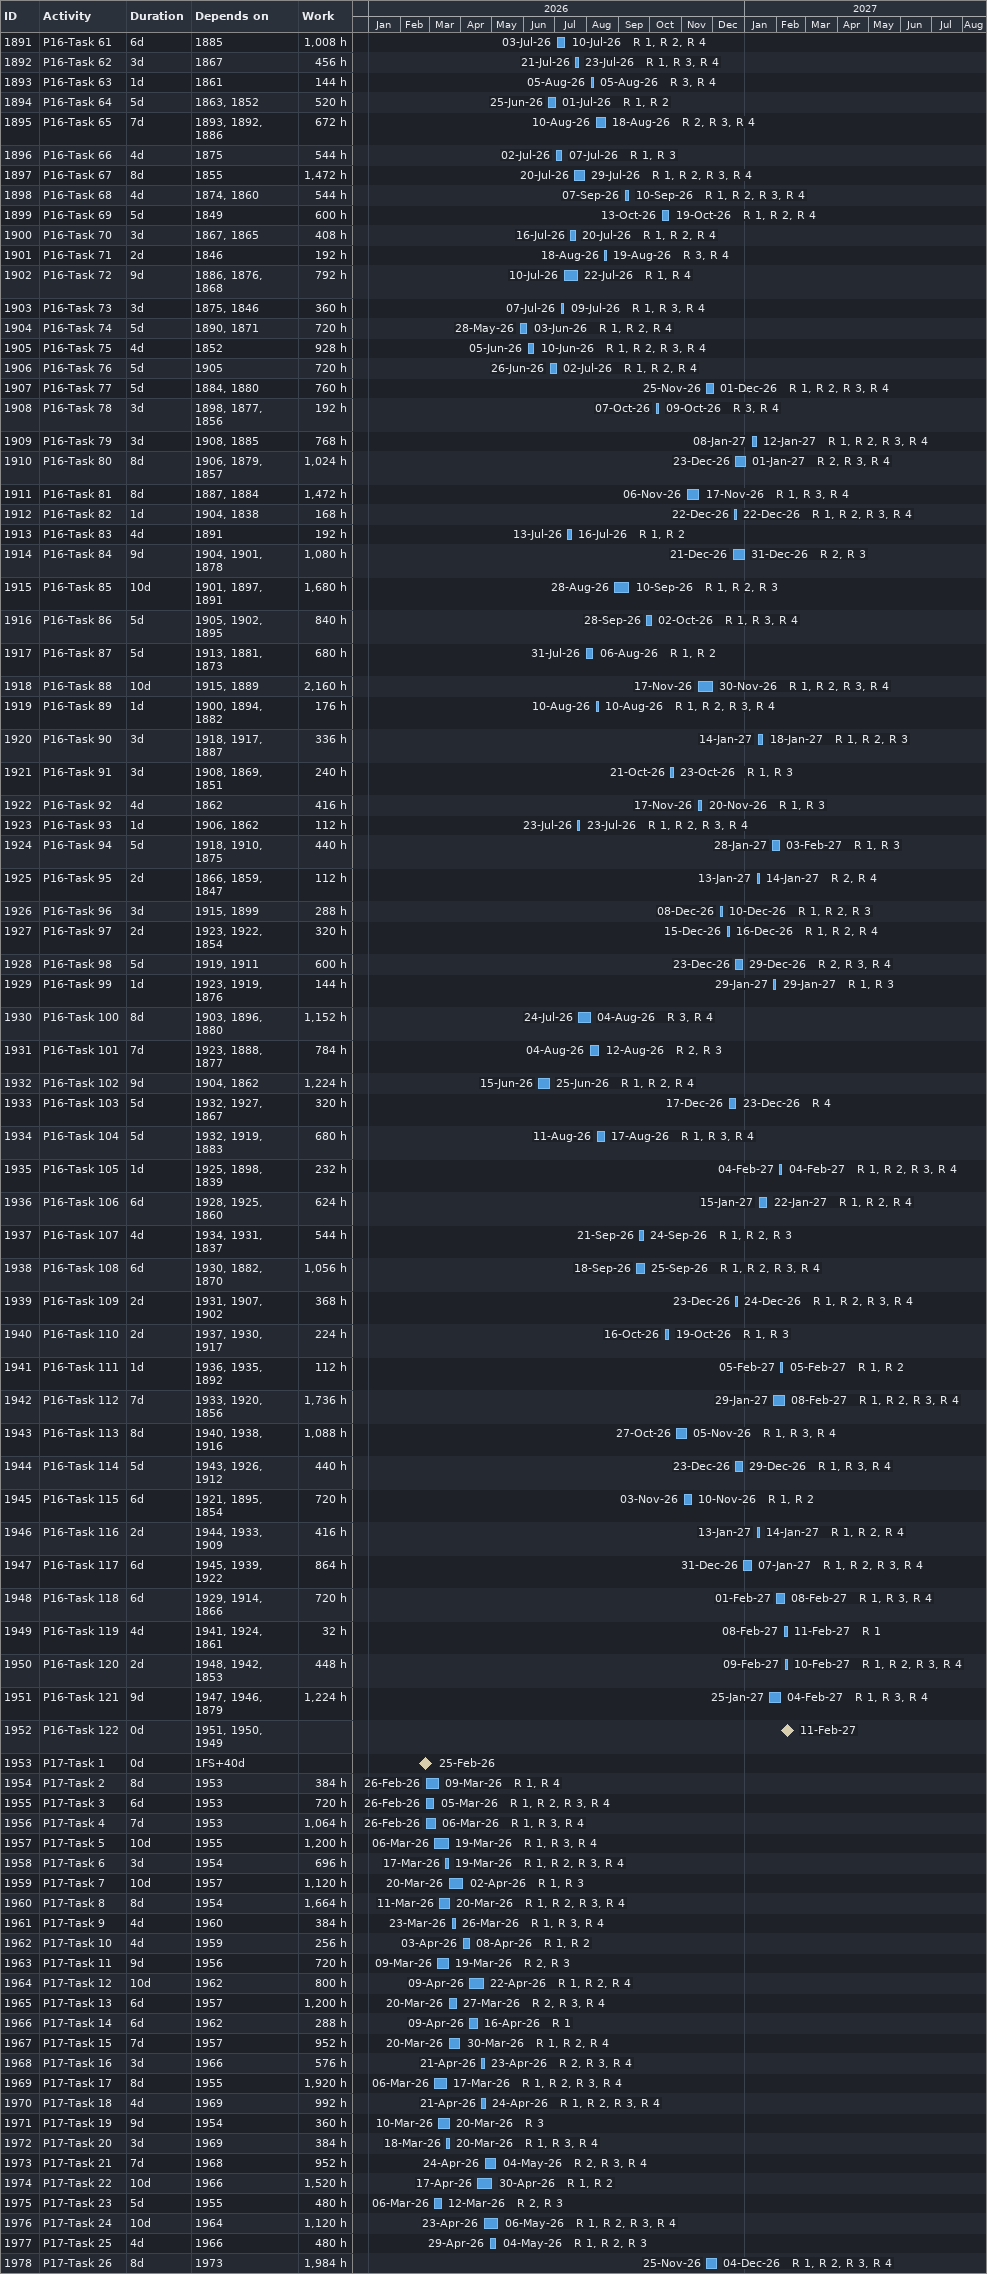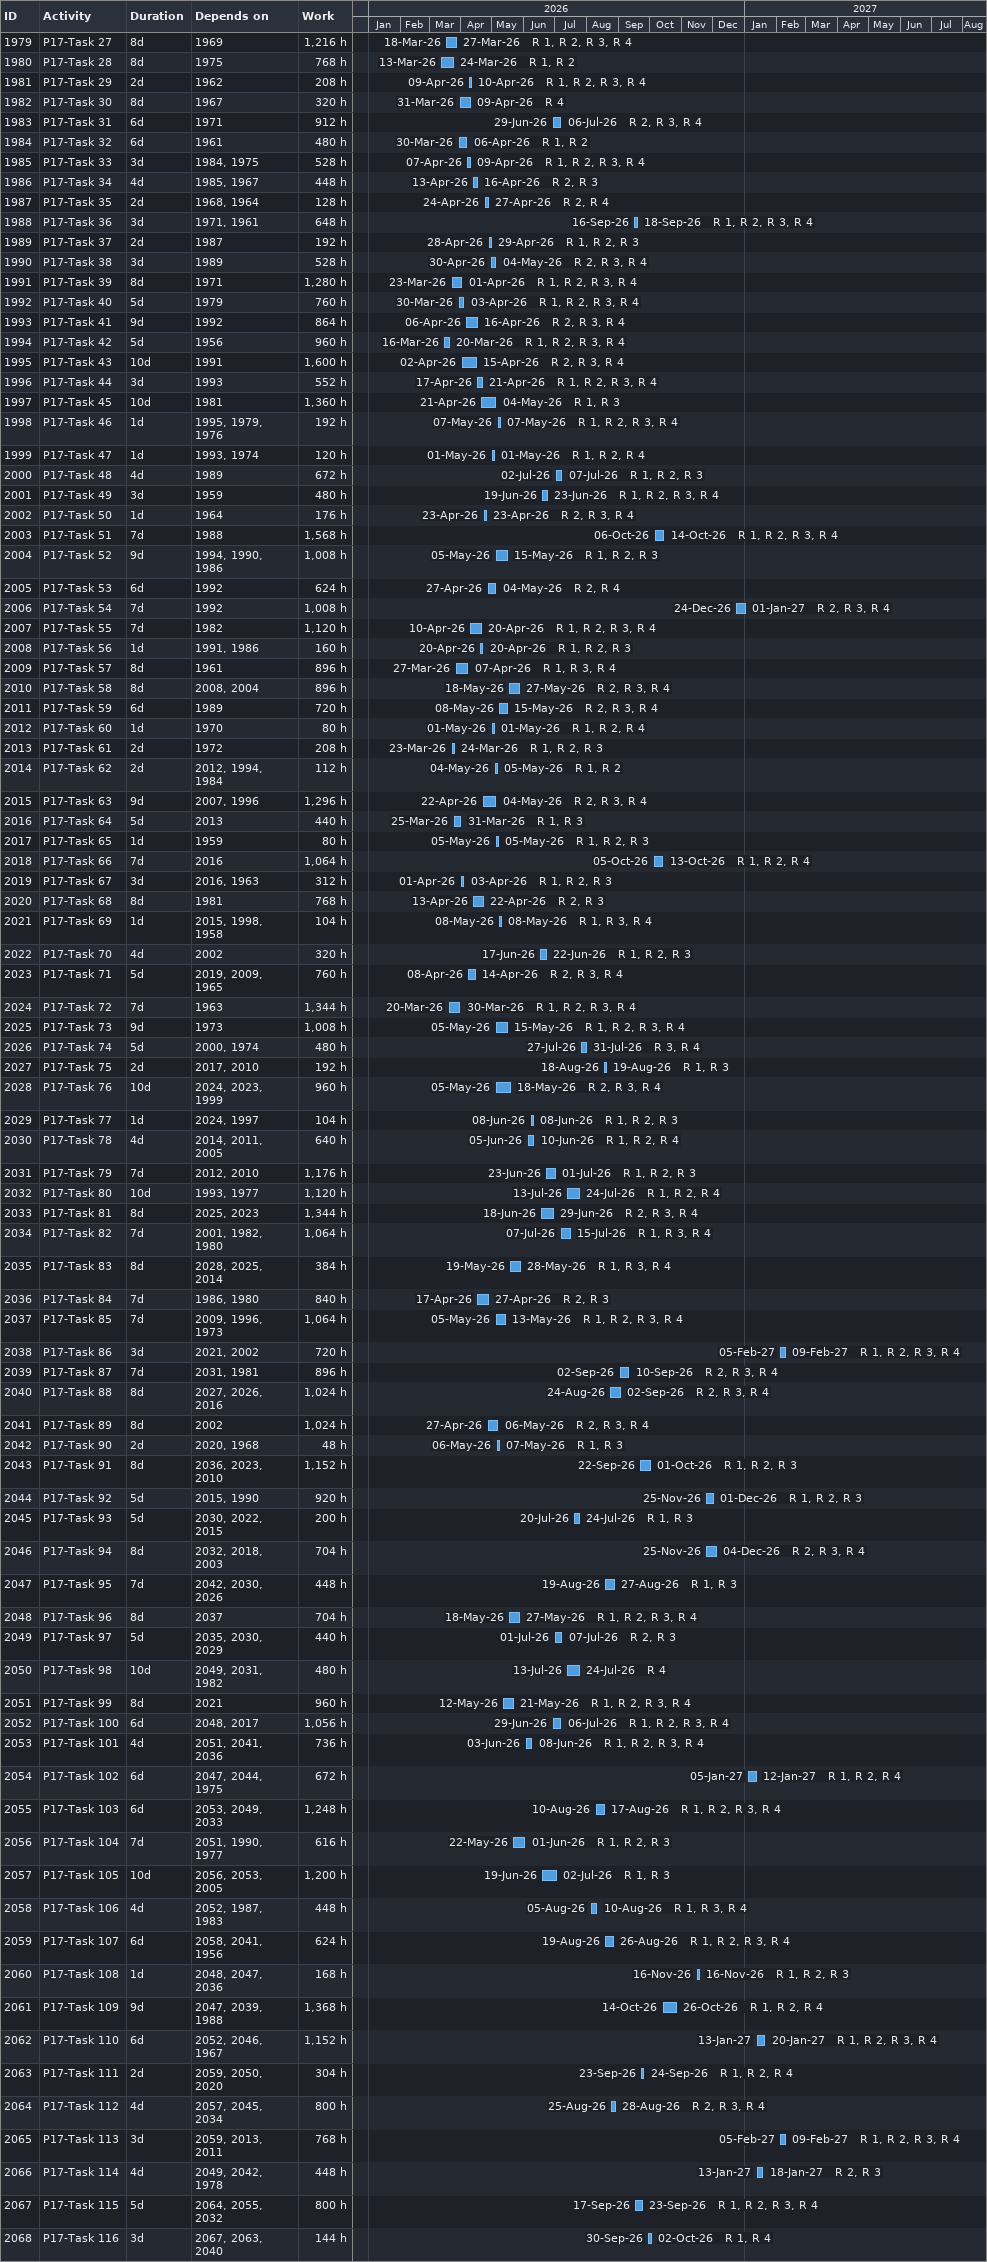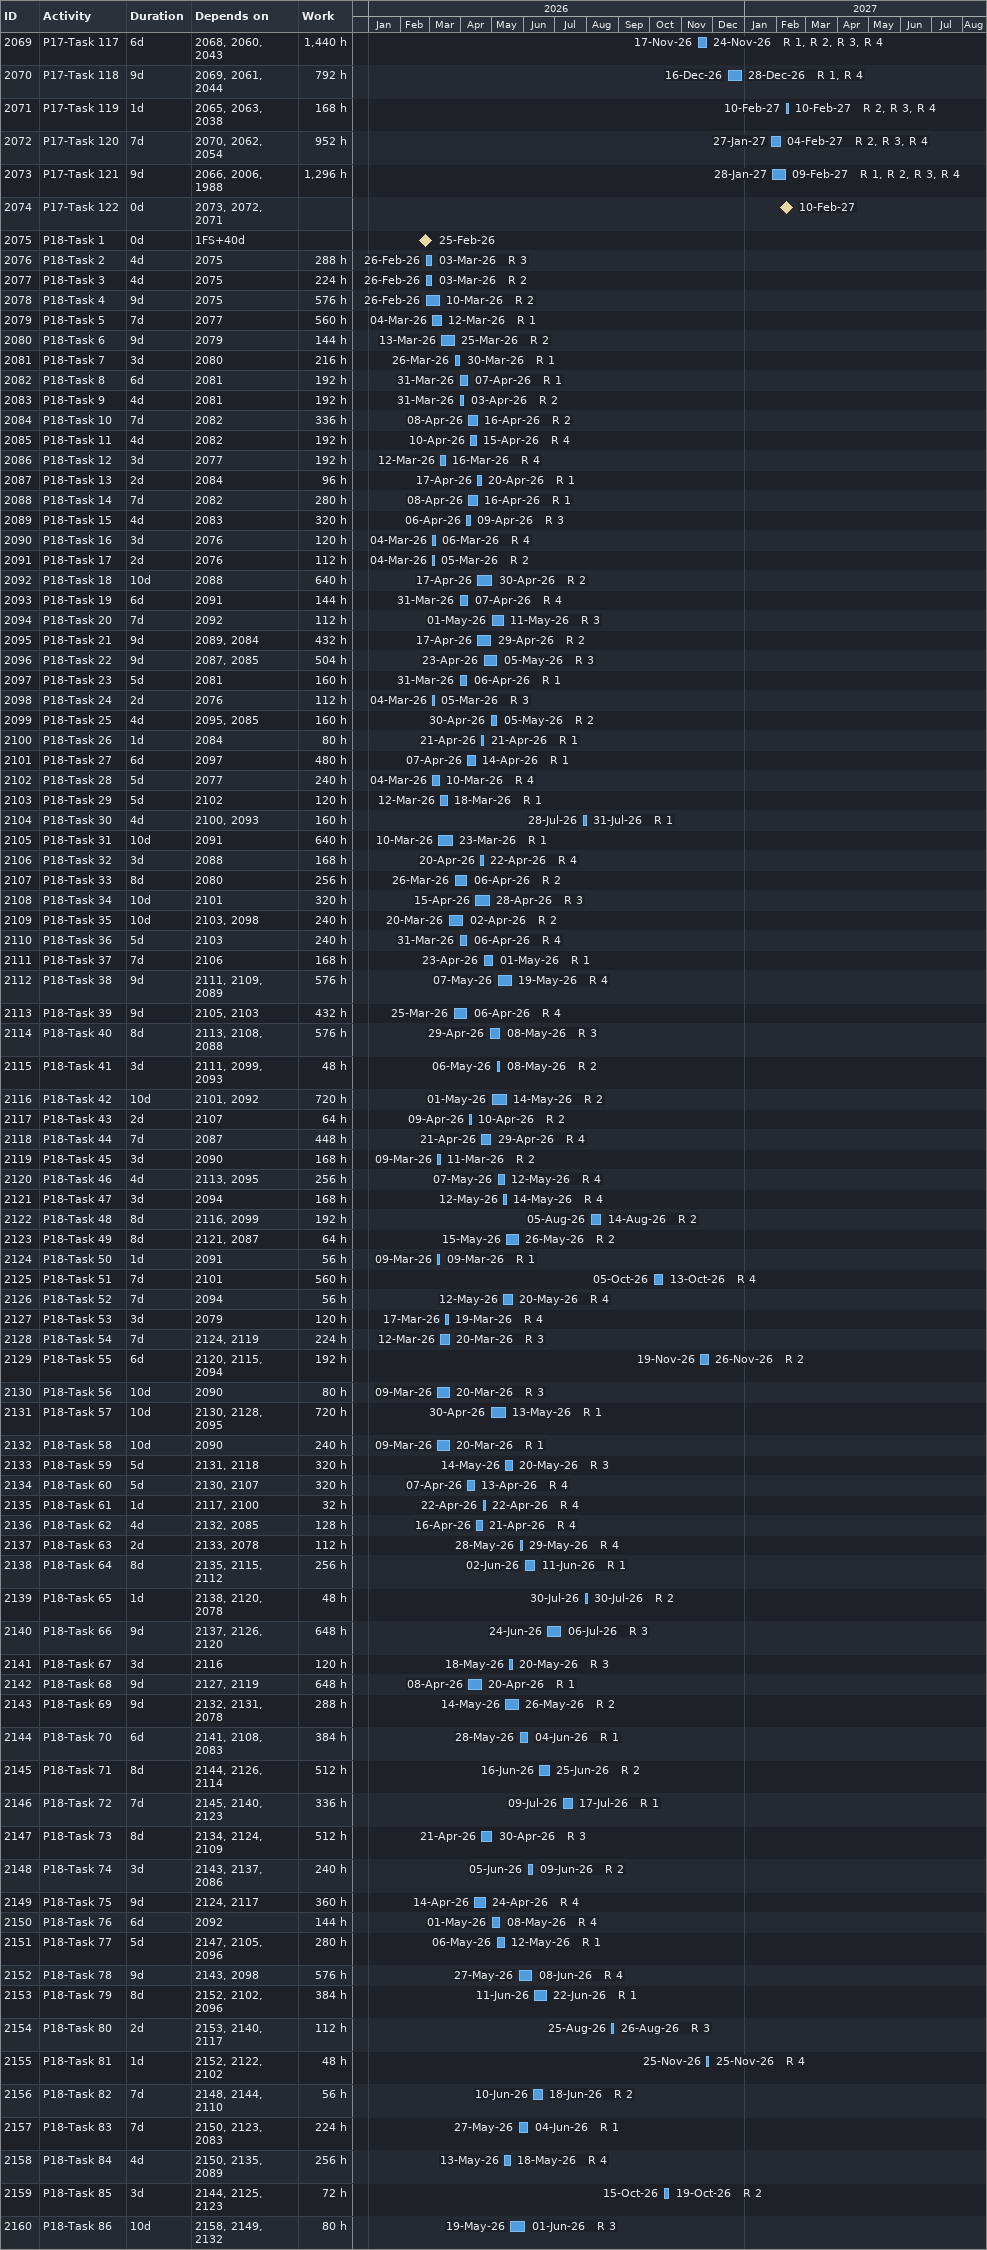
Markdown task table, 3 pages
| ID | Task | Duration | Start | Finish | Predecessors | Resources | Work (h) |
|---|---|---|---|---|---|---|---|
| 1891 | P16-Task 61 | 6d | 2026-07-03 | 2026-07-10 | 1885 | R 1, R 2, R 4 | 1008 |
| 1892 | P16-Task 62 | 3d | 2026-07-21 | 2026-07-23 | 1867 | R 1, R 3, R 4 | 456 |
| 1893 | P16-Task 63 | 1d | 2026-08-05 | 2026-08-05 | 1861 | R 3, R 4 | 144 |
| 1894 | P16-Task 64 | 5d | 2026-06-25 | 2026-07-01 | 1863, 1852 | R 1, R 2 | 520 |
| 1895 | P16-Task 65 | 7d | 2026-08-10 | 2026-08-18 | 1893, 1892, 1886 | R 2, R 3, R 4 | 672 |
| 1896 | P16-Task 66 | 4d | 2026-07-02 | 2026-07-07 | 1875 | R 1, R 3 | 544 |
| 1897 | P16-Task 67 | 8d | 2026-07-20 | 2026-07-29 | 1855 | R 1, R 2, R 3, R 4 | 1472 |
| 1898 | P16-Task 68 | 4d | 2026-09-07 | 2026-09-10 | 1874, 1860 | R 1, R 2, R 3, R 4 | 544 |
| 1899 | P16-Task 69 | 5d | 2026-10-13 | 2026-10-19 | 1849 | R 1, R 2, R 4 | 600 |
| 1900 | P16-Task 70 | 3d | 2026-07-16 | 2026-07-20 | 1867, 1865 | R 1, R 2, R 4 | 408 |
| 1901 | P16-Task 71 | 2d | 2026-08-18 | 2026-08-19 | 1846 | R 3, R 4 | 192 |
| 1902 | P16-Task 72 | 9d | 2026-07-10 | 2026-07-22 | 1886, 1876, 1868 | R 1, R 4 | 792 |
| 1903 | P16-Task 73 | 3d | 2026-07-07 | 2026-07-09 | 1875, 1846 | R 1, R 3, R 4 | 360 |
| 1904 | P16-Task 74 | 5d | 2026-05-28 | 2026-06-03 | 1890, 1871 | R 1, R 2, R 4 | 720 |
| 1905 | P16-Task 75 | 4d | 2026-06-05 | 2026-06-10 | 1852 | R 1, R 2, R 3, R 4 | 928 |
| 1906 | P16-Task 76 | 5d | 2026-06-26 | 2026-07-02 | 1905 | R 1, R 2, R 4 | 720 |
| 1907 | P16-Task 77 | 5d | 2026-11-25 | 2026-12-01 | 1884, 1880 | R 1, R 2, R 3, R 4 | 760 |
| 1908 | P16-Task 78 | 3d | 2026-10-07 | 2026-10-09 | 1898, 1877, 1856 | R 3, R 4 | 192 |
| 1909 | P16-Task 79 | 3d | 2027-01-08 | 2027-01-12 | 1908, 1885 | R 1, R 2, R 3, R 4 | 768 |
| 1910 | P16-Task 80 | 8d | 2026-12-23 | 2027-01-01 | 1906, 1879, 1857 | R 2, R 3, R 4 | 1024 |
| 1911 | P16-Task 81 | 8d | 2026-11-06 | 2026-11-17 | 1887, 1884 | R 1, R 3, R 4 | 1472 |
| 1912 | P16-Task 82 | 1d | 2026-12-22 | 2026-12-22 | 1904, 1838 | R 1, R 2, R 3, R 4 | 168 |
| 1913 | P16-Task 83 | 4d | 2026-07-13 | 2026-07-16 | 1891 | R 1, R 2 | 192 |
| 1914 | P16-Task 84 | 9d | 2026-12-21 | 2026-12-31 | 1904, 1901, 1878 | R 2, R 3 | 1080 |
| 1915 | P16-Task 85 | 10d | 2026-08-28 | 2026-09-10 | 1901, 1897, 1891 | R 1, R 2, R 3 | 1680 |
| 1916 | P16-Task 86 | 5d | 2026-09-28 | 2026-10-02 | 1905, 1902, 1895 | R 1, R 3, R 4 | 840 |
| 1917 | P16-Task 87 | 5d | 2026-07-31 | 2026-08-06 | 1913, 1881, 1873 | R 1, R 2 | 680 |
| 1918 | P16-Task 88 | 10d | 2026-11-17 | 2026-11-30 | 1915, 1889 | R 1, R 2, R 3, R 4 | 2160 |
| 1919 | P16-Task 89 | 1d | 2026-08-10 | 2026-08-10 | 1900, 1894, 1882 | R 1, R 2, R 3, R 4 | 176 |
| 1920 | P16-Task 90 | 3d | 2027-01-14 | 2027-01-18 | 1918, 1917, 1887 | R 1, R 2, R 3 | 336 |
| 1921 | P16-Task 91 | 3d | 2026-10-21 | 2026-10-23 | 1908, 1869, 1851 | R 1, R 3 | 240 |
| 1922 | P16-Task 92 | 4d | 2026-11-17 | 2026-11-20 | 1862 | R 1, R 3 | 416 |
| 1923 | P16-Task 93 | 1d | 2026-07-23 | 2026-07-23 | 1906, 1862 | R 1, R 2, R 3, R 4 | 112 |
| 1924 | P16-Task 94 | 5d | 2027-01-28 | 2027-02-03 | 1918, 1910, 1875 | R 1, R 3 | 440 |
| 1925 | P16-Task 95 | 2d | 2027-01-13 | 2027-01-14 | 1866, 1859, 1847 | R 2, R 4 | 112 |
| 1926 | P16-Task 96 | 3d | 2026-12-08 | 2026-12-10 | 1915, 1899 | R 1, R 2, R 3 | 288 |
| 1927 | P16-Task 97 | 2d | 2026-12-15 | 2026-12-16 | 1923, 1922, 1854 | R 1, R 2, R 4 | 320 |
| 1928 | P16-Task 98 | 5d | 2026-12-23 | 2026-12-29 | 1919, 1911 | R 2, R 3, R 4 | 600 |
| 1929 | P16-Task 99 | 1d | 2027-01-29 | 2027-01-29 | 1923, 1919, 1876 | R 1, R 3 | 144 |
| 1930 | P16-Task 100 | 8d | 2026-07-24 | 2026-08-04 | 1903, 1896, 1880 | R 3, R 4 | 1152 |
| 1931 | P16-Task 101 | 7d | 2026-08-04 | 2026-08-12 | 1923, 1888, 1877 | R 2, R 3 | 784 |
| 1932 | P16-Task 102 | 9d | 2026-06-15 | 2026-06-25 | 1904, 1862 | R 1, R 2, R 4 | 1224 |
| 1933 | P16-Task 103 | 5d | 2026-12-17 | 2026-12-23 | 1932, 1927, 1867 | R 4 | 320 |
| 1934 | P16-Task 104 | 5d | 2026-08-11 | 2026-08-17 | 1932, 1919, 1883 | R 1, R 3, R 4 | 680 |
| 1935 | P16-Task 105 | 1d | 2027-02-04 | 2027-02-04 | 1925, 1898, 1839 | R 1, R 2, R 3, R 4 | 232 |
| 1936 | P16-Task 106 | 6d | 2027-01-15 | 2027-01-22 | 1928, 1925, 1860 | R 1, R 2, R 4 | 624 |
| 1937 | P16-Task 107 | 4d | 2026-09-21 | 2026-09-24 | 1934, 1931, 1837 | R 1, R 2, R 3 | 544 |
| 1938 | P16-Task 108 | 6d | 2026-09-18 | 2026-09-25 | 1930, 1882, 1870 | R 1, R 2, R 3, R 4 | 1056 |
| 1939 | P16-Task 109 | 2d | 2026-12-23 | 2026-12-24 | 1931, 1907, 1902 | R 1, R 2, R 3, R 4 | 368 |
| 1940 | P16-Task 110 | 2d | 2026-10-16 | 2026-10-19 | 1937, 1930, 1917 | R 1, R 3 | 224 |
| 1941 | P16-Task 111 | 1d | 2027-02-05 | 2027-02-05 | 1936, 1935, 1892 | R 1, R 2 | 112 |
| 1942 | P16-Task 112 | 7d | 2027-01-29 | 2027-02-08 | 1933, 1920, 1856 | R 1, R 2, R 3, R 4 | 1736 |
| 1943 | P16-Task 113 | 8d | 2026-10-27 | 2026-11-05 | 1940, 1938, 1916 | R 1, R 3, R 4 | 1088 |
| 1944 | P16-Task 114 | 5d | 2026-12-23 | 2026-12-29 | 1943, 1926, 1912 | R 1, R 3, R 4 | 440 |
| 1945 | P16-Task 115 | 6d | 2026-11-03 | 2026-11-10 | 1921, 1895, 1854 | R 1, R 2 | 720 |
| 1946 | P16-Task 116 | 2d | 2027-01-13 | 2027-01-14 | 1944, 1933, 1909 | R 1, R 2, R 4 | 416 |
| 1947 | P16-Task 117 | 6d | 2026-12-31 | 2027-01-07 | 1945, 1939, 1922 | R 1, R 2, R 3, R 4 | 864 |
| 1948 | P16-Task 118 | 6d | 2027-02-01 | 2027-02-08 | 1929, 1914, 1866 | R 1, R 3, R 4 | 720 |
| 1949 | P16-Task 119 | 4d | 2027-02-08 | 2027-02-11 | 1941, 1924, 1861 | R 1 | 32 |
| 1950 | P16-Task 120 | 2d | 2027-02-09 | 2027-02-10 | 1948, 1942, 1853 | R 1, R 2, R 3, R 4 | 448 |
| 1951 | P16-Task 121 | 9d | 2027-01-25 | 2027-02-04 | 1947, 1946, 1879 | R 1, R 3, R 4 | 1224 |
| 1952 | P16-Task 122 | 0d | 2027-02-11 | 2027-02-11 | 1951, 1950, 1949 |  |  |
| 1953 | P17-Task 1 | 0d | 2026-02-25 | 2026-02-25 | 1FS+40d |  |  |
| 1954 | P17-Task 2 | 8d | 2026-02-26 | 2026-03-09 | 1953 | R 1, R 4 | 384 |
| 1955 | P17-Task 3 | 6d | 2026-02-26 | 2026-03-05 | 1953 | R 1, R 2, R 3, R 4 | 720 |
| 1956 | P17-Task 4 | 7d | 2026-02-26 | 2026-03-06 | 1953 | R 1, R 3, R 4 | 1064 |
| 1957 | P17-Task 5 | 10d | 2026-03-06 | 2026-03-19 | 1955 | R 1, R 3, R 4 | 1200 |
| 1958 | P17-Task 6 | 3d | 2026-03-17 | 2026-03-19 | 1954 | R 1, R 2, R 3, R 4 | 696 |
| 1959 | P17-Task 7 | 10d | 2026-03-20 | 2026-04-02 | 1957 | R 1, R 3 | 1120 |
| 1960 | P17-Task 8 | 8d | 2026-03-11 | 2026-03-20 | 1954 | R 1, R 2, R 3, R 4 | 1664 |
| 1961 | P17-Task 9 | 4d | 2026-03-23 | 2026-03-26 | 1960 | R 1, R 3, R 4 | 384 |
| 1962 | P17-Task 10 | 4d | 2026-04-03 | 2026-04-08 | 1959 | R 1, R 2 | 256 |
| 1963 | P17-Task 11 | 9d | 2026-03-09 | 2026-03-19 | 1956 | R 2, R 3 | 720 |
| 1964 | P17-Task 12 | 10d | 2026-04-09 | 2026-04-22 | 1962 | R 1, R 2, R 4 | 800 |
| 1965 | P17-Task 13 | 6d | 2026-03-20 | 2026-03-27 | 1957 | R 2, R 3, R 4 | 1200 |
| 1966 | P17-Task 14 | 6d | 2026-04-09 | 2026-04-16 | 1962 | R 1 | 288 |
| 1967 | P17-Task 15 | 7d | 2026-03-20 | 2026-03-30 | 1957 | R 1, R 2, R 4 | 952 |
| 1968 | P17-Task 16 | 3d | 2026-04-21 | 2026-04-23 | 1966 | R 2, R 3, R 4 | 576 |
| 1969 | P17-Task 17 | 8d | 2026-03-06 | 2026-03-17 | 1955 | R 1, R 2, R 3, R 4 | 1920 |
| 1970 | P17-Task 18 | 4d | 2026-04-21 | 2026-04-24 | 1969 | R 1, R 2, R 3, R 4 | 992 |
| 1971 | P17-Task 19 | 9d | 2026-03-10 | 2026-03-20 | 1954 | R 3 | 360 |
| 1972 | P17-Task 20 | 3d | 2026-03-18 | 2026-03-20 | 1969 | R 1, R 3, R 4 | 384 |
| 1973 | P17-Task 21 | 7d | 2026-04-24 | 2026-05-04 | 1968 | R 2, R 3, R 4 | 952 |
| 1974 | P17-Task 22 | 10d | 2026-04-17 | 2026-04-30 | 1966 | R 1, R 2 | 1520 |
| 1975 | P17-Task 23 | 5d | 2026-03-06 | 2026-03-12 | 1955 | R 2, R 3 | 480 |
| 1976 | P17-Task 24 | 10d | 2026-04-23 | 2026-05-06 | 1964 | R 1, R 2, R 3, R 4 | 1120 |
| 1977 | P17-Task 25 | 4d | 2026-04-29 | 2026-05-04 | 1966 | R 1, R 2, R 3 | 480 |
| 1978 | P17-Task 26 | 8d | 2026-11-25 | 2026-12-04 | 1973 | R 1, R 2, R 3, R 4 | 1984 |
| 1979 | P17-Task 27 | 8d | 2026-03-18 | 2026-03-27 | 1969 | R 1, R 2, R 3, R 4 | 1216 |
| 1980 | P17-Task 28 | 8d | 2026-03-13 | 2026-03-24 | 1975 | R 1, R 2 | 768 |
| 1981 | P17-Task 29 | 2d | 2026-04-09 | 2026-04-10 | 1962 | R 1, R 2, R 3, R 4 | 208 |
| 1982 | P17-Task 30 | 8d | 2026-03-31 | 2026-04-09 | 1967 | R 4 | 320 |
| 1983 | P17-Task 31 | 6d | 2026-06-29 | 2026-07-06 | 1971 | R 2, R 3, R 4 | 912 |
| 1984 | P17-Task 32 | 6d | 2026-03-30 | 2026-04-06 | 1961 | R 1, R 2 | 480 |
| 1985 | P17-Task 33 | 3d | 2026-04-07 | 2026-04-09 | 1984, 1975 | R 1, R 2, R 3, R 4 | 528 |
| 1986 | P17-Task 34 | 4d | 2026-04-13 | 2026-04-16 | 1985, 1967 | R 2, R 3 | 448 |
| 1987 | P17-Task 35 | 2d | 2026-04-24 | 2026-04-27 | 1968, 1964 | R 2, R 4 | 128 |
| 1988 | P17-Task 36 | 3d | 2026-09-16 | 2026-09-18 | 1971, 1961 | R 1, R 2, R 3, R 4 | 648 |
| 1989 | P17-Task 37 | 2d | 2026-04-28 | 2026-04-29 | 1987 | R 1, R 2, R 3 | 192 |
| 1990 | P17-Task 38 | 3d | 2026-04-30 | 2026-05-04 | 1989 | R 2, R 3, R 4 | 528 |
| 1991 | P17-Task 39 | 8d | 2026-03-23 | 2026-04-01 | 1971 | R 1, R 2, R 3, R 4 | 1280 |
| 1992 | P17-Task 40 | 5d | 2026-03-30 | 2026-04-03 | 1979 | R 1, R 2, R 3, R 4 | 760 |
| 1993 | P17-Task 41 | 9d | 2026-04-06 | 2026-04-16 | 1992 | R 2, R 3, R 4 | 864 |
| 1994 | P17-Task 42 | 5d | 2026-03-16 | 2026-03-20 | 1956 | R 1, R 2, R 3, R 4 | 960 |
| 1995 | P17-Task 43 | 10d | 2026-04-02 | 2026-04-15 | 1991 | R 2, R 3, R 4 | 1600 |
| 1996 | P17-Task 44 | 3d | 2026-04-17 | 2026-04-21 | 1993 | R 1, R 2, R 3, R 4 | 552 |
| 1997 | P17-Task 45 | 10d | 2026-04-21 | 2026-05-04 | 1981 | R 1, R 3 | 1360 |
| 1998 | P17-Task 46 | 1d | 2026-05-07 | 2026-05-07 | 1995, 1979, 1976 | R 1, R 2, R 3, R 4 | 192 |
| 1999 | P17-Task 47 | 1d | 2026-05-01 | 2026-05-01 | 1993, 1974 | R 1, R 2, R 4 | 120 |
| 2000 | P17-Task 48 | 4d | 2026-07-02 | 2026-07-07 | 1989 | R 1, R 2, R 3 | 672 |
| 2001 | P17-Task 49 | 3d | 2026-06-19 | 2026-06-23 | 1959 | R 1, R 2, R 3, R 4 | 480 |
| 2002 | P17-Task 50 | 1d | 2026-04-23 | 2026-04-23 | 1964 | R 2, R 3, R 4 | 176 |
| 2003 | P17-Task 51 | 7d | 2026-10-06 | 2026-10-14 | 1988 | R 1, R 2, R 3, R 4 | 1568 |
| 2004 | P17-Task 52 | 9d | 2026-05-05 | 2026-05-15 | 1994, 1990, 1986 | R 1, R 2, R 3 | 1008 |
| 2005 | P17-Task 53 | 6d | 2026-04-27 | 2026-05-04 | 1992 | R 2, R 4 | 624 |
| 2006 | P17-Task 54 | 7d | 2026-12-24 | 2027-01-01 | 1992 | R 2, R 3, R 4 | 1008 |
| 2007 | P17-Task 55 | 7d | 2026-04-10 | 2026-04-20 | 1982 | R 1, R 2, R 3, R 4 | 1120 |
| 2008 | P17-Task 56 | 1d | 2026-04-20 | 2026-04-20 | 1991, 1986 | R 1, R 2, R 3 | 160 |
| 2009 | P17-Task 57 | 8d | 2026-03-27 | 2026-04-07 | 1961 | R 1, R 3, R 4 | 896 |
| 2010 | P17-Task 58 | 8d | 2026-05-18 | 2026-05-27 | 2008, 2004 | R 2, R 3, R 4 | 896 |
| 2011 | P17-Task 59 | 6d | 2026-05-08 | 2026-05-15 | 1989 | R 2, R 3, R 4 | 720 |
| 2012 | P17-Task 60 | 1d | 2026-05-01 | 2026-05-01 | 1970 | R 1, R 2, R 4 | 80 |
| 2013 | P17-Task 61 | 2d | 2026-03-23 | 2026-03-24 | 1972 | R 1, R 2, R 3 | 208 |
| 2014 | P17-Task 62 | 2d | 2026-05-04 | 2026-05-05 | 2012, 1994, 1984 | R 1, R 2 | 112 |
| 2015 | P17-Task 63 | 9d | 2026-04-22 | 2026-05-04 | 2007, 1996 | R 2, R 3, R 4 | 1296 |
| 2016 | P17-Task 64 | 5d | 2026-03-25 | 2026-03-31 | 2013 | R 1, R 3 | 440 |
| 2017 | P17-Task 65 | 1d | 2026-05-05 | 2026-05-05 | 1959 | R 1, R 2, R 3 | 80 |
| 2018 | P17-Task 66 | 7d | 2026-10-05 | 2026-10-13 | 2016 | R 1, R 2, R 4 | 1064 |
| 2019 | P17-Task 67 | 3d | 2026-04-01 | 2026-04-03 | 2016, 1963 | R 1, R 2, R 3 | 312 |
| 2020 | P17-Task 68 | 8d | 2026-04-13 | 2026-04-22 | 1981 | R 2, R 3 | 768 |
| 2021 | P17-Task 69 | 1d | 2026-05-08 | 2026-05-08 | 2015, 1998, 1958 | R 1, R 3, R 4 | 104 |
| 2022 | P17-Task 70 | 4d | 2026-06-17 | 2026-06-22 | 2002 | R 1, R 2, R 3 | 320 |
| 2023 | P17-Task 71 | 5d | 2026-04-08 | 2026-04-14 | 2019, 2009, 1965 | R 2, R 3, R 4 | 760 |
| 2024 | P17-Task 72 | 7d | 2026-03-20 | 2026-03-30 | 1963 | R 1, R 2, R 3, R 4 | 1344 |
| 2025 | P17-Task 73 | 9d | 2026-05-05 | 2026-05-15 | 1973 | R 1, R 2, R 3, R 4 | 1008 |
| 2026 | P17-Task 74 | 5d | 2026-07-27 | 2026-07-31 | 2000, 1974 | R 3, R 4 | 480 |
| 2027 | P17-Task 75 | 2d | 2026-08-18 | 2026-08-19 | 2017, 2010 | R 1, R 3 | 192 |
| 2028 | P17-Task 76 | 10d | 2026-05-05 | 2026-05-18 | 2024, 2023, 1999 | R 2, R 3, R 4 | 960 |
| 2029 | P17-Task 77 | 1d | 2026-06-08 | 2026-06-08 | 2024, 1997 | R 1, R 2, R 3 | 104 |
| 2030 | P17-Task 78 | 4d | 2026-06-05 | 2026-06-10 | 2014, 2011, 2005 | R 1, R 2, R 4 | 640 |
| 2031 | P17-Task 79 | 7d | 2026-06-23 | 2026-07-01 | 2012, 2010 | R 1, R 2, R 3 | 1176 |
| 2032 | P17-Task 80 | 10d | 2026-07-13 | 2026-07-24 | 1993, 1977 | R 1, R 2, R 4 | 1120 |
| 2033 | P17-Task 81 | 8d | 2026-06-18 | 2026-06-29 | 2025, 2023 | R 2, R 3, R 4 | 1344 |
| 2034 | P17-Task 82 | 7d | 2026-07-07 | 2026-07-15 | 2001, 1982, 1980 | R 1, R 3, R 4 | 1064 |
| 2035 | P17-Task 83 | 8d | 2026-05-19 | 2026-05-28 | 2028, 2025, 2014 | R 1, R 3, R 4 | 384 |
| 2036 | P17-Task 84 | 7d | 2026-04-17 | 2026-04-27 | 1986, 1980 | R 2, R 3 | 840 |
| 2037 | P17-Task 85 | 7d | 2026-05-05 | 2026-05-13 | 2009, 1996, 1973 | R 1, R 2, R 3, R 4 | 1064 |
| 2038 | P17-Task 86 | 3d | 2027-02-05 | 2027-02-09 | 2021, 2002 | R 1, R 2, R 3, R 4 | 720 |
| 2039 | P17-Task 87 | 7d | 2026-09-02 | 2026-09-10 | 2031, 1981 | R 2, R 3, R 4 | 896 |
| 2040 | P17-Task 88 | 8d | 2026-08-24 | 2026-09-02 | 2027, 2026, 2016 | R 2, R 3, R 4 | 1024 |
| 2041 | P17-Task 89 | 8d | 2026-04-27 | 2026-05-06 | 2002 | R 2, R 3, R 4 | 1024 |
| 2042 | P17-Task 90 | 2d | 2026-05-06 | 2026-05-07 | 2020, 1968 | R 1, R 3 | 48 |
| 2043 | P17-Task 91 | 8d | 2026-09-22 | 2026-10-01 | 2036, 2023, 2010 | R 1, R 2, R 3 | 1152 |
| 2044 | P17-Task 92 | 5d | 2026-11-25 | 2026-12-01 | 2015, 1990 | R 1, R 2, R 3 | 920 |
| 2045 | P17-Task 93 | 5d | 2026-07-20 | 2026-07-24 | 2030, 2022, 2015 | R 1, R 3 | 200 |
| 2046 | P17-Task 94 | 8d | 2026-11-25 | 2026-12-04 | 2032, 2018, 2003 | R 2, R 3, R 4 | 704 |
| 2047 | P17-Task 95 | 7d | 2026-08-19 | 2026-08-27 | 2042, 2030, 2026 | R 1, R 3 | 448 |
| 2048 | P17-Task 96 | 8d | 2026-05-18 | 2026-05-27 | 2037 | R 1, R 2, R 3, R 4 | 704 |
| 2049 | P17-Task 97 | 5d | 2026-07-01 | 2026-07-07 | 2035, 2030, 2029 | R 2, R 3 | 440 |
| 2050 | P17-Task 98 | 10d | 2026-07-13 | 2026-07-24 | 2049, 2031, 1982 | R 4 | 480 |
| 2051 | P17-Task 99 | 8d | 2026-05-12 | 2026-05-21 | 2021 | R 1, R 2, R 3, R 4 | 960 |
| 2052 | P17-Task 100 | 6d | 2026-06-29 | 2026-07-06 | 2048, 2017 | R 1, R 2, R 3, R 4 | 1056 |
| 2053 | P17-Task 101 | 4d | 2026-06-03 | 2026-06-08 | 2051, 2041, 2036 | R 1, R 2, R 3, R 4 | 736 |
| 2054 | P17-Task 102 | 6d | 2027-01-05 | 2027-01-12 | 2047, 2044, 1975 | R 1, R 2, R 4 | 672 |
| 2055 | P17-Task 103 | 6d | 2026-08-10 | 2026-08-17 | 2053, 2049, 2033 | R 1, R 2, R 3, R 4 | 1248 |
| 2056 | P17-Task 104 | 7d | 2026-05-22 | 2026-06-01 | 2051, 1990, 1977 | R 1, R 2, R 3 | 616 |
| 2057 | P17-Task 105 | 10d | 2026-06-19 | 2026-07-02 | 2056, 2053, 2005 | R 1, R 3 | 1200 |
| 2058 | P17-Task 106 | 4d | 2026-08-05 | 2026-08-10 | 2052, 1987, 1983 | R 1, R 3, R 4 | 448 |
| 2059 | P17-Task 107 | 6d | 2026-08-19 | 2026-08-26 | 2058, 2041, 1956 | R 1, R 2, R 3, R 4 | 624 |
| 2060 | P17-Task 108 | 1d | 2026-11-16 | 2026-11-16 | 2048, 2047, 2036 | R 1, R 2, R 3 | 168 |
| 2061 | P17-Task 109 | 9d | 2026-10-14 | 2026-10-26 | 2047, 2039, 1988 | R 1, R 2, R 4 | 1368 |
| 2062 | P17-Task 110 | 6d | 2027-01-13 | 2027-01-20 | 2052, 2046, 1967 | R 1, R 2, R 3, R 4 | 1152 |
| 2063 | P17-Task 111 | 2d | 2026-09-23 | 2026-09-24 | 2059, 2050, 2020 | R 1, R 2, R 4 | 304 |
| 2064 | P17-Task 112 | 4d | 2026-08-25 | 2026-08-28 | 2057, 2045, 2034 | R 2, R 3, R 4 | 800 |
| 2065 | P17-Task 113 | 3d | 2027-02-05 | 2027-02-09 | 2059, 2013, 2011 | R 1, R 2, R 3, R 4 | 768 |
| 2066 | P17-Task 114 | 4d | 2027-01-13 | 2027-01-18 | 2049, 2042, 1978 | R 2, R 3 | 448 |
| 2067 | P17-Task 115 | 5d | 2026-09-17 | 2026-09-23 | 2064, 2055, 2032 | R 1, R 2, R 3, R 4 | 800 |
| 2068 | P17-Task 116 | 3d | 2026-09-30 | 2026-10-02 | 2067, 2063, 2040 | R 1, R 4 | 144 |
| 2069 | P17-Task 117 | 6d | 2026-11-17 | 2026-11-24 | 2068, 2060, 2043 | R 1, R 2, R 3, R 4 | 1440 |
| 2070 | P17-Task 118 | 9d | 2026-12-16 | 2026-12-28 | 2069, 2061, 2044 | R 1, R 4 | 792 |
| 2071 | P17-Task 119 | 1d | 2027-02-10 | 2027-02-10 | 2065, 2063, 2038 | R 2, R 3, R 4 | 168 |
| 2072 | P17-Task 120 | 7d | 2027-01-27 | 2027-02-04 | 2070, 2062, 2054 | R 2, R 3, R 4 | 952 |
| 2073 | P17-Task 121 | 9d | 2027-01-28 | 2027-02-09 | 2066, 2006, 1988 | R 1, R 2, R 3, R 4 | 1296 |
| 2074 | P17-Task 122 | 0d | 2027-02-10 | 2027-02-10 | 2073, 2072, 2071 |  |  |
| 2075 | P18-Task 1 | 0d | 2026-02-25 | 2026-02-25 | 1FS+40d |  |  |
| 2076 | P18-Task 2 | 4d | 2026-02-26 | 2026-03-03 | 2075 | R 3 | 288 |
| 2077 | P18-Task 3 | 4d | 2026-02-26 | 2026-03-03 | 2075 | R 2 | 224 |
| 2078 | P18-Task 4 | 9d | 2026-02-26 | 2026-03-10 | 2075 | R 2 | 576 |
| 2079 | P18-Task 5 | 7d | 2026-03-04 | 2026-03-12 | 2077 | R 1 | 560 |
| 2080 | P18-Task 6 | 9d | 2026-03-13 | 2026-03-25 | 2079 | R 2 | 144 |
| 2081 | P18-Task 7 | 3d | 2026-03-26 | 2026-03-30 | 2080 | R 1 | 216 |
| 2082 | P18-Task 8 | 6d | 2026-03-31 | 2026-04-07 | 2081 | R 1 | 192 |
| 2083 | P18-Task 9 | 4d | 2026-03-31 | 2026-04-03 | 2081 | R 2 | 192 |
| 2084 | P18-Task 10 | 7d | 2026-04-08 | 2026-04-16 | 2082 | R 2 | 336 |
| 2085 | P18-Task 11 | 4d | 2026-04-10 | 2026-04-15 | 2082 | R 4 | 192 |
| 2086 | P18-Task 12 | 3d | 2026-03-12 | 2026-03-16 | 2077 | R 4 | 192 |
| 2087 | P18-Task 13 | 2d | 2026-04-17 | 2026-04-20 | 2084 | R 1 | 96 |
| 2088 | P18-Task 14 | 7d | 2026-04-08 | 2026-04-16 | 2082 | R 1 | 280 |
| 2089 | P18-Task 15 | 4d | 2026-04-06 | 2026-04-09 | 2083 | R 3 | 320 |
| 2090 | P18-Task 16 | 3d | 2026-03-04 | 2026-03-06 | 2076 | R 4 | 120 |
| 2091 | P18-Task 17 | 2d | 2026-03-04 | 2026-03-05 | 2076 | R 2 | 112 |
| 2092 | P18-Task 18 | 10d | 2026-04-17 | 2026-04-30 | 2088 | R 2 | 640 |
| 2093 | P18-Task 19 | 6d | 2026-03-31 | 2026-04-07 | 2091 | R 4 | 144 |
| 2094 | P18-Task 20 | 7d | 2026-05-01 | 2026-05-11 | 2092 | R 3 | 112 |
| 2095 | P18-Task 21 | 9d | 2026-04-17 | 2026-04-29 | 2089, 2084 | R 2 | 432 |
| 2096 | P18-Task 22 | 9d | 2026-04-23 | 2026-05-05 | 2087, 2085 | R 3 | 504 |
| 2097 | P18-Task 23 | 5d | 2026-03-31 | 2026-04-06 | 2081 | R 1 | 160 |
| 2098 | P18-Task 24 | 2d | 2026-03-04 | 2026-03-05 | 2076 | R 3 | 112 |
| 2099 | P18-Task 25 | 4d | 2026-04-30 | 2026-05-05 | 2095, 2085 | R 2 | 160 |
| 2100 | P18-Task 26 | 1d | 2026-04-21 | 2026-04-21 | 2084 | R 1 | 80 |
| 2101 | P18-Task 27 | 6d | 2026-04-07 | 2026-04-14 | 2097 | R 1 | 480 |
| 2102 | P18-Task 28 | 5d | 2026-03-04 | 2026-03-10 | 2077 | R 4 | 240 |
| 2103 | P18-Task 29 | 5d | 2026-03-12 | 2026-03-18 | 2102 | R 1 | 120 |
| 2104 | P18-Task 30 | 4d | 2026-07-28 | 2026-07-31 | 2100, 2093 | R 1 | 160 |
| 2105 | P18-Task 31 | 10d | 2026-03-10 | 2026-03-23 | 2091 | R 1 | 640 |
| 2106 | P18-Task 32 | 3d | 2026-04-20 | 2026-04-22 | 2088 | R 4 | 168 |
| 2107 | P18-Task 33 | 8d | 2026-03-26 | 2026-04-06 | 2080 | R 2 | 256 |
| 2108 | P18-Task 34 | 10d | 2026-04-15 | 2026-04-28 | 2101 | R 3 | 320 |
| 2109 | P18-Task 35 | 10d | 2026-03-20 | 2026-04-02 | 2103, 2098 | R 2 | 240 |
| 2110 | P18-Task 36 | 5d | 2026-03-31 | 2026-04-06 | 2103 | R 4 | 240 |
| 2111 | P18-Task 37 | 7d | 2026-04-23 | 2026-05-01 | 2106 | R 1 | 168 |
| 2112 | P18-Task 38 | 9d | 2026-05-07 | 2026-05-19 | 2111, 2109, 2089 | R 4 | 576 |
| 2113 | P18-Task 39 | 9d | 2026-03-25 | 2026-04-06 | 2105, 2103 | R 4 | 432 |
| 2114 | P18-Task 40 | 8d | 2026-04-29 | 2026-05-08 | 2113, 2108, 2088 | R 3 | 576 |
| 2115 | P18-Task 41 | 3d | 2026-05-06 | 2026-05-08 | 2111, 2099, 2093 | R 2 | 48 |
| 2116 | P18-Task 42 | 10d | 2026-05-01 | 2026-05-14 | 2101, 2092 | R 2 | 720 |
| 2117 | P18-Task 43 | 2d | 2026-04-09 | 2026-04-10 | 2107 | R 2 | 64 |
| 2118 | P18-Task 44 | 7d | 2026-04-21 | 2026-04-29 | 2087 | R 4 | 448 |
| 2119 | P18-Task 45 | 3d | 2026-03-09 | 2026-03-11 | 2090 | R 2 | 168 |
| 2120 | P18-Task 46 | 4d | 2026-05-07 | 2026-05-12 | 2113, 2095 | R 4 | 256 |
| 2121 | P18-Task 47 | 3d | 2026-05-12 | 2026-05-14 | 2094 | R 4 | 168 |
| 2122 | P18-Task 48 | 8d | 2026-08-05 | 2026-08-14 | 2116, 2099 | R 2 | 192 |
| 2123 | P18-Task 49 | 8d | 2026-05-15 | 2026-05-26 | 2121, 2087 | R 2 | 64 |
| 2124 | P18-Task 50 | 1d | 2026-03-09 | 2026-03-09 | 2091 | R 1 | 56 |
| 2125 | P18-Task 51 | 7d | 2026-10-05 | 2026-10-13 | 2101 | R 4 | 560 |
| 2126 | P18-Task 52 | 7d | 2026-05-12 | 2026-05-20 | 2094 | R 4 | 56 |
| 2127 | P18-Task 53 | 3d | 2026-03-17 | 2026-03-19 | 2079 | R 4 | 120 |
| 2128 | P18-Task 54 | 7d | 2026-03-12 | 2026-03-20 | 2124, 2119 | R 3 | 224 |
| 2129 | P18-Task 55 | 6d | 2026-11-19 | 2026-11-26 | 2120, 2115, 2094 | R 2 | 192 |
| 2130 | P18-Task 56 | 10d | 2026-03-09 | 2026-03-20 | 2090 | R 3 | 80 |
| 2131 | P18-Task 57 | 10d | 2026-04-30 | 2026-05-13 | 2130, 2128, 2095 | R 1 | 720 |
| 2132 | P18-Task 58 | 10d | 2026-03-09 | 2026-03-20 | 2090 | R 1 | 240 |
| 2133 | P18-Task 59 | 5d | 2026-05-14 | 2026-05-20 | 2131, 2118 | R 3 | 320 |
| 2134 | P18-Task 60 | 5d | 2026-04-07 | 2026-04-13 | 2130, 2107 | R 4 | 320 |
| 2135 | P18-Task 61 | 1d | 2026-04-22 | 2026-04-22 | 2117, 2100 | R 4 | 32 |
| 2136 | P18-Task 62 | 4d | 2026-04-16 | 2026-04-21 | 2132, 2085 | R 4 | 128 |
| 2137 | P18-Task 63 | 2d | 2026-05-28 | 2026-05-29 | 2133, 2078 | R 4 | 112 |
| 2138 | P18-Task 64 | 8d | 2026-06-02 | 2026-06-11 | 2135, 2115, 2112 | R 1 | 256 |
| 2139 | P18-Task 65 | 1d | 2026-07-30 | 2026-07-30 | 2138, 2120, 2078 | R 2 | 48 |
| 2140 | P18-Task 66 | 9d | 2026-06-24 | 2026-07-06 | 2137, 2126, 2120 | R 3 | 648 |
| 2141 | P18-Task 67 | 3d | 2026-05-18 | 2026-05-20 | 2116 | R 3 | 120 |
| 2142 | P18-Task 68 | 9d | 2026-04-08 | 2026-04-20 | 2127, 2119 | R 1 | 648 |
| 2143 | P18-Task 69 | 9d | 2026-05-14 | 2026-05-26 | 2132, 2131, 2078 | R 2 | 288 |
| 2144 | P18-Task 70 | 6d | 2026-05-28 | 2026-06-04 | 2141, 2108, 2083 | R 1 | 384 |
| 2145 | P18-Task 71 | 8d | 2026-06-16 | 2026-06-25 | 2144, 2126, 2114 | R 2 | 512 |
| 2146 | P18-Task 72 | 7d | 2026-07-09 | 2026-07-17 | 2145, 2140, 2123 | R 1 | 336 |
| 2147 | P18-Task 73 | 8d | 2026-04-21 | 2026-04-30 | 2134, 2124, 2109 | R 3 | 512 |
| 2148 | P18-Task 74 | 3d | 2026-06-05 | 2026-06-09 | 2143, 2137, 2086 | R 2 | 240 |
| 2149 | P18-Task 75 | 9d | 2026-04-14 | 2026-04-24 | 2124, 2117 | R 4 | 360 |
| 2150 | P18-Task 76 | 6d | 2026-05-01 | 2026-05-08 | 2092 | R 4 | 144 |
| 2151 | P18-Task 77 | 5d | 2026-05-06 | 2026-05-12 | 2147, 2105, 2096 | R 1 | 280 |
| 2152 | P18-Task 78 | 9d | 2026-05-27 | 2026-06-08 | 2143, 2098 | R 4 | 576 |
| 2153 | P18-Task 79 | 8d | 2026-06-11 | 2026-06-22 | 2152, 2102, 2096 | R 1 | 384 |
| 2154 | P18-Task 80 | 2d | 2026-08-25 | 2026-08-26 | 2153, 2140, 2117 | R 3 | 112 |
| 2155 | P18-Task 81 | 1d | 2026-11-25 | 2026-11-25 | 2152, 2122, 2102 | R 4 | 48 |
| 2156 | P18-Task 82 | 7d | 2026-06-10 | 2026-06-18 | 2148, 2144, 2110 | R 2 | 56 |
| 2157 | P18-Task 83 | 7d | 2026-05-27 | 2026-06-04 | 2150, 2123, 2083 | R 1 | 224 |
| 2158 | P18-Task 84 | 4d | 2026-05-13 | 2026-05-18 | 2150, 2135, 2089 | R 4 | 256 |
| 2159 | P18-Task 85 | 3d | 2026-10-15 | 2026-10-19 | 2144, 2125, 2123 | R 2 | 72 |
| 2160 | P18-Task 86 | 10d | 2026-05-19 | 2026-06-01 | 2158, 2149, 2132 | R 3 | 80 |
